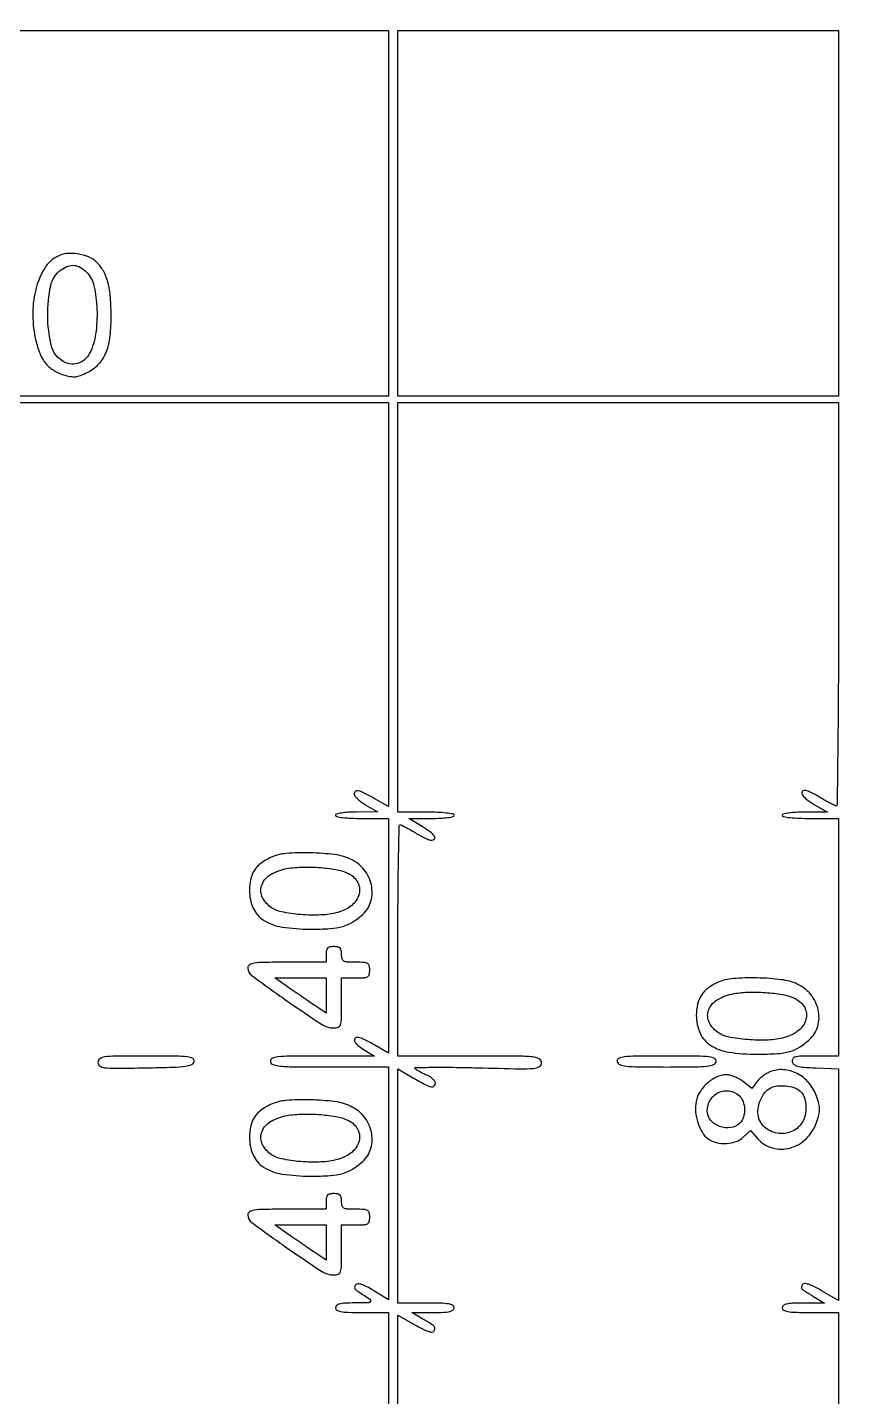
# Model space of a CAD drawing. Extents: x 0 to 836, y 5 to 589.
# Drawn here: x 402.48 to 424.52, y 393.23 to 430.28 of the extents above; entities that cross this region are included whole.
import ezdxf

# ---------------------------------------------------------------- set-up
doc = ezdxf.new("R2010")
doc.units = 0
doc.header["$MEASUREMENT"] = 0

msp = doc.modelspace()

# ---------------------------------------------------------------- linework, layer by layer
for points in [[(201.712326, 537.783562, -0.000001), (217.055896, 537.76491, -0.426088)], [(546.939, 229.3929, -0.000106), (546.943559, 250.949215, -0.000176), (546.957638, 269.095817, -0.000001), (546.976289, 285.583213, -0.415883)], [(836.0595, 588.6891), (420.497259, 588.710259, 0.000013), (261.145696, 588.714318, 0.000021), (126.989856, 588.708632), (4.934769, 588.698274, 0.19889), (4.878609, 588.675009, 0.198853), (4.855343, 588.618859), (4.83877, 516.273901, 0.000036), (4.826254, 436.744061, 0.000021), (4.8222, 342.282364), (4.8222, 95.946129), (4.469225, 95.920114, 0.031904), (4.160456, 95.877435, 0.315999), (4.075312, 95.787407, 0.415411), (4.137995, 95.703578, 0.035338), (4.43445, 95.6826), (4.8222, 95.6826), (4.8222, 50.2101), (4.8222, 4.7376), (420.462, 4.7376), (836.1018, 4.7376)], [(604.852986, 529.408162, -0.000002), (620.423836, 529.389509, -0.550615)], [(308.18842, 529.408162, -0.000002), (322.638019, 529.38951, -0.415836)], [(238.738155, 529.614638, -0.000002), (224.300981, 529.63329, -0.415836)], [(531.796111, 538.074638, -0.000002), (517.6951, 538.093291, -0.426056)], [(413.368417, 538.074638, -0.000002), (399.676779, 538.093291, -0.415815)], [(77.850638, 481.579418, -0.000002), (77.869294, 494.031443, -0.550517)], [(336.166934, 548.220763, -0.000002), (326.827688, 548.233536, -0.413812)], [(77.644162, 421.684687, -0.000002), (77.625507, 409.236574, -0.415775)], [(689.941022, 529.408162, -0.000003), (701.809045, 529.389505, -0.550493)], [(333.609652, 529.614638, -0.000003), (323.198363, 529.633296, -0.415688)], [(383.716206, 529.408162, -0.000003), (394.123716, 529.389504, -0.425916)], [(835.429914, 203.53197, -0.00002), (835.42504, 321.569549)], [(381.27946, 547.935135, -0.000004), (390.656104, 547.916048, -0.413615)], [(604.231838, 387.151416, -0.000003), (604.250494, 398.693431, -0.41574)], [(383.928812, 430.178081, -0.000006), (389.141921, 430.165143, -0.413483)], [(383.928036, 420.104962, -0.000013), (389.13238, 420.086286, -0.42538)], [(399.4812, 420.1236), (405.8685, 420.1236), (412.2558, 420.1236), (412.2558, 414.659667), (412.2558, 409.195734), (411.864444, 409.414467, 0.008995), (411.576443, 409.568701, 0.066808), (411.430232, 409.620464, 0.242611), (411.357656, 409.600442, 0.211424), (411.326028, 409.52745, 0.175744), (411.345467, 409.475137, 0.030637), (411.419562, 409.397949, 0.030019), (411.522057, 409.314289, 0.022931), (411.643278, 409.235095), (411.9597, 409.04849), (411.38865, 409.044745, 0.013372), (411.165961, 409.037327, 0.023366), (410.982449, 409.017659, 0.020491), (410.844475, 408.990484, 0.346819), (410.8176, 408.9564, 0.362465), (410.847074, 408.921084, 0.015687), (411.018525, 408.895438, 0.019442), (411.24746, 408.877492, 0.009838), (411.5367, 408.8718), (412.2558, 408.8718), (412.2558, 405.695734), (412.2558, 402.519668), (411.888817, 402.734734, 0.010753), (411.741098, 402.817088, 0.013531), (411.600755, 402.886624, 0.011674), (411.481254, 402.938508, 0.096868), (411.423517, 402.9498, 0.218616), (411.347331, 402.914817, 0.30655), (411.33901, 402.84276, 0.101596), (411.429432, 402.7315, 0.034596), (411.60015, 402.610473), (411.8751, 402.442832), (410.451847, 402.442516, 0.002109), (409.590794, 402.438692, 0.024345), (409.253449, 402.419328, 0.084438), (409.098845, 402.37579, 0.343063), (409.057697, 402.29415, 0.273043), (409.131692, 402.210998, 0.055507), (409.333069, 402.170258, 0.020847), (409.725278, 402.151802, 0.002049), (410.6713, 402.15063), (412.2558, 402.15516), (412.2558, 398.999124), (412.2558, 395.843089), (411.854192, 396.093056, 0.015207), (411.666226, 396.202264, 0.044291), (411.528501, 396.261696, 0.071963), (411.429819, 396.279163, 0.213905), (411.367742, 396.25365, 0.112662), (411.340748, 396.208104, 0.169717), (411.341918, 396.162405, 0.119778), (411.373832, 396.115781, 0.043552), (411.438278, 396.067288, -0.005817), (411.749676, 395.86784, -0.331812), (411.771697, 395.807278, -0.323375), (411.719879, 395.76762, -0.00566), (411.34635, 395.761491, 0.010086), (411.07807, 395.754713, 0.048769), (410.927323, 395.733025, 0.109555), (410.847085, 395.693411, 0.227288), (410.8176, 395.6319, 0.266366), (410.854079, 395.568283, 0.088943), (410.9586, 395.529882, 0.037256), (411.157614, 395.509875, 0.00643), (411.5367, 395.505), (412.2558, 395.505), (412.2558, 357.7311)], [(412.5096, 357.695009), (412.5096, 395.432818), (412.968377, 395.170332, 0.013632), (413.173415, 395.060328, 0.036849), (413.325993, 394.997343, 0.055394), (413.432738, 394.974909, 0.285851), (413.484448, 395.000552, 0.078544), (413.514055, 395.071207, 0.25054), (413.501766, 395.119148, 0.068732), (413.438062, 395.171902, 0.002883), (413.1864, 395.325722), (412.8903, 395.504368), (413.46135, 395.504684, 0.008923), (413.754715, 395.510082, 0.04577), (413.916022, 395.530797, 0.10575), (414.001284, 395.569891, 0.236826), (414.0324, 395.6319, 0.273642), (413.994525, 395.695923, 0.084509), (413.88435, 395.734125, 0.035355), (413.674586, 395.754, 0.005946), (413.271, 395.7588), (412.5096, 395.7588), (412.5096, 398.929105), (412.5096, 402.09941), (412.936323, 401.847805, 0.009261), (413.248454, 401.671473, 0.067668), (413.408803, 401.611011, 0.245826), (413.489124, 401.632089, 0.211069), (413.5248, 401.712836, 0.164333), (413.507181, 401.764997, 0.050795), (413.449713, 401.826313, 0.044639), (413.367015, 401.886238, 0.036302), (413.269185, 401.935352, -0.014819), (413.168372, 401.980655, -0.017981), (413.076854, 402.029227, -0.016759), (413.003588, 402.074896, -0.106981), (412.973389, 402.106244, -0.581394), (412.987337, 402.131795, -0.001716), (413.454373, 402.138537, -0.005979), (414.005026, 402.138011, -0.003457), (414.667204, 402.124881, 0.0013), (415.823652, 402.096959, 0.024882), (416.18377, 402.107122, 0.113486), (416.341792, 402.156693, 0.266241), (416.4012, 402.260352, 0.282491), (416.336111, 402.366364, 0.094364), (416.153741, 402.419073, 0.0221), (415.745209, 402.439105, 0.0012), (414.4554, 402.4422), (412.5096, 402.4422), (412.5096, 405.5724, -0.001899), (412.514159, 406.772494, -0.003172), (412.528238, 407.782328, -0.000406), (412.547085, 408.675593, -0.41999), (412.57305, 408.69996, -0.10382), (412.612788, 408.689877, -0.007062), (412.717267, 408.63687, -0.009869), (412.840655, 408.568921, -0.007234), (412.9749, 408.488893, 0.012708), (413.112215, 408.409059, 0.015414), (413.244959, 408.341565, 0.01405), (413.358939, 408.291827, 0.095102), (413.41905, 408.280033, 0.218217), (413.498701, 408.31614, 0.339983), (413.503012, 408.387844, 0.086405), (413.387754, 408.507239, 0.02268), (413.16525, 408.654705), (412.8057, 408.870199), (413.41905, 408.871, 0.012065), (413.661355, 408.877164, 0.0222), (413.857712, 408.895667, 0.01921), (414.004635, 408.921911, 0.352506), (414.0324, 408.9564, 0.365646), (414.002351, 408.991997, 0.014491), (413.8209, 409.0175, 0.018502), (413.578921, 409.035356, 0.009164), (413.271, 409.041), (412.5096, 409.041), (412.5096, 414.5823), (412.5096, 420.1236), (418.4739, 420.1236), (424.4382, 420.1236), (424.4382, 414.6669, -0.00109), (424.433641, 412.574556, -0.001818), (424.419562, 410.813233, -0.000133), (424.400802, 409.236195, -0.412653), (424.37475, 409.210633, -0.111035), (424.334991, 409.219859, -0.00754), (424.230533, 409.272165, -0.010506), (424.107146, 409.339625, -0.007675), (423.9729, 409.419493, 0.013093), (423.83507, 409.499485, 0.015532), (423.70077, 409.56747, 0.014424), (423.584947, 409.617631, 0.08935), (423.5217, 409.63056, 0.300243), (423.454599, 409.588495, 0.270054), (423.462895, 409.505844, 0.076762), (423.593846, 409.373682, 0.029789), (423.810277, 409.232742), (424.1421, 409.043783), (423.52875, 409.042392, 0.012089), (423.28664, 409.035988, 0.022171), (423.090235, 409.017281, 0.019132), (422.943146, 408.990888, 0.352327), (422.9154, 408.9564, 0.365646), (422.945449, 408.920803, 0.014491), (423.1269, 408.8953, 0.018502), (423.368879, 408.877444, 0.009164), (423.6768, 408.8718), (424.4382, 408.8718), (424.4382, 405.657), (424.4382, 402.4422), (423.797497, 402.4422, 0.005846), (423.428937, 402.43789, 0.0535), (423.270227, 402.417095, 0.180342), (423.201864, 402.370922, 0.204914), (423.185044, 402.29415, 0.176416), (423.230344, 402.218197, 0.105433), (423.325028, 402.169662, 0.047313), (423.498225, 402.140104, 0.008479), (423.825747, 402.121244), (424.4382, 402.096387), (424.4382, 398.963685), (424.4382, 395.830982), (423.979423, 396.093468, 0.013632), (423.774385, 396.203472, 0.036849), (423.621807, 396.266457, 0.055394), (423.515062, 396.288891, 0.285851), (423.463352, 396.263248, 0.078544), (423.433745, 396.192593, 0.25054), (423.446034, 396.144652, 0.068732), (423.509738, 396.091898, 0.002883), (423.7614, 395.938078), (424.0575, 395.759432), (423.48645, 395.759116, 0.008923), (423.193085, 395.753718, 0.04577), (423.031778, 395.733003, 0.10575), (422.946516, 395.693909, 0.236826), (422.9154, 395.6319, 0.273642), (422.953275, 395.567877, 0.084509), (423.06345, 395.529675, 0.035355), (423.273214, 395.5098, 0.005946), (423.6768, 395.505), (424.4382, 395.505), (424.4382, 357.7311)]]:
    msp.add_lwpolyline(points, format="xyb")
msp.add_lwpolyline([(399.4812, 430.191), (405.8685, 430.191), (412.2558, 430.191), (412.2558, 425.2419), (412.2558, 420.2928), (405.912995, 420.2928), (399.57019, 420.2928)])
msp.add_lwpolyline([(424.4382, 425.2419), (424.4382, 420.2928), (418.4739, 420.2928), (412.5096, 420.2928), (412.5096, 425.2419), (412.5096, 430.191), (418.4739, 430.191), (424.4382, 430.191)], close=True)
for points in [[(403.290739, 424.080731, 0.133039), (402.947729, 423.761062, 0.072917), (402.716871, 423.230639, 0.063285), (402.625076, 422.57225, 0.054258), (402.692388, 421.875299, 0.038109), (402.804629, 421.486249, 0.07364), (402.960766, 421.203184, 0.08606), (403.173315, 421.00596, 0.071427), (403.453675, 420.876121, 0.026842), (403.640401, 420.830935, 0.069755), (403.778297, 420.824799, 0.067582), (403.915101, 420.856798, 0.024029), (404.099454, 420.937535, 0.08301), (404.399312, 421.154549, 0.092798), (404.598609, 421.44989, 0.071312), (404.710571, 421.860549, 0.029806), (404.747458, 422.434392, 0.020525), (404.727803, 422.973443, 0.045555), (404.658911, 423.378327, 0.060037), (404.536012, 423.68646, 0.079457), (404.35156, 423.925094, 0.093169), (404.131439, 424.065685, 0.059297), (403.837142, 424.145277, 0.059632), (403.534733, 424.153308, 0.098591)], [(404.082933, 423.651158, -0.144075), (404.282734, 423.284745, -0.044146), (404.362037, 422.652623, -0.044375), (404.326911, 421.979324, -0.081718), (404.163195, 421.457276, -0.09631), (404.025249, 421.279164, -0.114296), (403.838136, 421.178837, -0.114637), (403.626414, 421.171151, -0.097318), (403.418681, 421.255574, -0.192896), (403.125969, 421.674696, -0.054774), (403.029695, 422.47924, -0.054766), (403.110526, 423.286759, -0.189883), (403.394912, 423.716606, -0.063398), (403.580619, 423.814325, -0.113636), (403.750619, 423.836803, -0.112269), (403.914741, 423.782698, -0.060914)], [(409.0833, 407.822547, 0.053672), (408.810815, 407.665471, 0.089458), (408.628464, 407.474453, 0.090403), (408.525522, 407.233281, 0.055837), (408.4911, 406.926, 0.10406), (408.591834, 406.447223, 0.148393), (408.872981, 406.119718, 0.105117), (409.372465, 405.93324, 0.03681), (410.1408, 405.876075, 0.014948), (410.680393, 405.891844, 0.05366), (411.019803, 405.948823, 0.072223), (411.284355, 406.066248, 0.044209), (411.556555, 406.273302, 0.140323), (411.778923, 406.63331, 0.124029), (411.791162, 407.075181, 0.116908), (411.589711, 407.49024, 0.115538), (411.222634, 407.772853, 0.076424), (410.797518, 407.892115, 0.024439), (410.140938, 407.939532, 0.024038), (409.487457, 407.923294, 0.085905)], [(411.175924, 407.379887, -0.152341), (411.424414, 407.136115, -0.193791), (411.459303, 406.819597, -0.158165), (411.258944, 406.518261, -0.101891), (410.881276, 406.327746, -0.056119), (410.433666, 406.259181, -0.030501), (409.87672, 406.270936, -0.02923), (409.35562, 406.344653, -0.110494), (409.056563, 406.477869, -0.135251), (408.828703, 406.769796, -0.203488), (408.831125, 407.088252, -0.162529), (409.075482, 407.360568, -0.086537), (409.5063, 407.515185, -0.038102), (409.930901, 407.555971, -0.025119), (410.421437, 407.54094, -0.02485), (410.87747, 407.481065, -0.073437)], [(410.5638, 405.1917), (410.5638, 404.9802), (409.5063, 404.9802, 0.003205), (408.879706, 404.976184, 0.032111), (408.618721, 404.956043, 0.102973), (408.494188, 404.911087, 0.260443), (408.4488, 404.829861, 0.239123), (408.556013, 404.618499, 0.005433), (409.503129, 403.940812, 0.007285), (410.445825, 403.301903, 0.146296), (410.774607, 403.2036, 0.092874), (410.897701, 403.226663, 0.227966), (410.959019, 403.292209, 0.071609), (410.982858, 403.439139, 0.004467), (410.9868, 403.8804), (410.9868, 404.5572), (411.3675, 404.5572, 0.012699), (411.594218, 404.562959, 0.114574), (411.68898, 404.5901, 0.210352), (411.734189, 404.649688, 0.058662), (411.7482, 404.7687, 0.058662), (411.734189, 404.887712, 0.210352), (411.68898, 404.9473, 0.114574), (411.594218, 404.974441, 0.012699), (411.3675, 404.9802, -0.012699), (411.140782, 404.985959, -0.114574), (411.04602, 405.0131, -0.210352), (411.000811, 405.072688, -0.058662), (410.9868, 405.1917, 0.045527), (410.977008, 405.299016, 0.152009), (410.9445, 405.3609, 0.152009), (410.882616, 405.393408, 0.045527), (410.7753, 405.4032, 0.045527), (410.667984, 405.393408, 0.152009), (410.6061, 405.3609, 0.152009), (410.573592, 405.299016, 0.045527)], [(410.5638, 404.08217), (410.5638, 403.60714), (410.367347, 403.735861, -0.00452), (410.260583, 403.807203, -0.001063), (410.083381, 403.928498, -0.001095), (409.880201, 404.068866, -0.001077), (409.676522, 404.210891), (409.18215, 404.5572), (409.872975, 404.5572), (410.5638, 404.5572)], [(421.1811, 404.438547, 0.053672), (420.908615, 404.281471, 0.089458), (420.726264, 404.090453, 0.090403), (420.623322, 403.849281, 0.055837), (420.5889, 403.542, 0.10406), (420.689634, 403.063223, 0.148393), (420.970781, 402.735718, 0.105117), (421.470265, 402.54924, 0.03681), (422.2386, 402.492075, 0.014948), (422.778193, 402.507844, 0.05366), (423.117603, 402.564823, 0.072223), (423.382155, 402.682248, 0.044209), (423.654355, 402.889302, 0.140323), (423.876723, 403.24931, 0.124029), (423.888962, 403.691181, 0.116908), (423.687511, 404.10624, 0.115538), (423.320434, 404.388853, 0.076424), (422.895318, 404.508115, 0.024439), (422.238738, 404.555532, 0.024038), (421.585257, 404.539294, 0.085905)], [(423.273724, 403.995887, -0.152341), (423.522214, 403.752115, -0.193791), (423.557103, 403.435597, -0.158165), (423.356744, 403.134261, -0.101891), (422.979076, 402.943746, -0.056119), (422.531466, 402.875181, -0.030501), (421.97452, 402.886936, -0.02923), (421.45342, 402.960653, -0.110494), (421.154363, 403.093869, -0.135251), (420.926503, 403.385796, -0.203488), (420.928925, 403.704252, -0.162529), (421.173282, 403.976568, -0.086537), (421.6041, 404.131185, -0.038102), (422.028701, 404.171971, -0.025119), (422.519237, 404.15694, -0.02485), (422.97527, 404.097065, -0.073437)], [(404.388, 402.270797, 0.24262), (404.4372, 402.175372, 0.126764), (404.565332, 402.126185, 0.031064), (404.851917, 402.1112, 0.002061), (405.677083, 402.122747, 0.002804), (406.428194, 402.140567, 0.025016), (406.757429, 402.166747, 0.065668), (406.927658, 402.212126, 0.252541), (406.994586, 402.29415, 0.330137), (406.955655, 402.375139, 0.092921), (406.813273, 402.41913, 0.026279), (406.499875, 402.438523, 0.002314), (405.705503, 402.4422, 0.002087), (404.867572, 402.438703, 0.030265), (404.571721, 402.418298, 0.119511), (404.438442, 402.367024, 0.246211)], [(418.447705, 402.29415, 0.254832), (418.514942, 402.212568, 0.068159), (418.683815, 402.170103, 0.024934), (419.013643, 402.150162, 0.002632), (419.7852, 402.1461, 0.002632), (420.556757, 402.150162, 0.024934), (420.886585, 402.170103, 0.068159), (421.055458, 402.212568, 0.254832), (421.122695, 402.29415, 0.335991), (421.082619, 402.37544, 0.088793), (420.934556, 402.419199, 0.02535), (420.610119, 402.438544, 0.002216), (419.7852, 402.4422, 0.002216), (418.960281, 402.438544, 0.02535), (418.635844, 402.419199, 0.088793), (418.487781, 402.37544, 0.335991)], [(422.577, 402.013289, 0.040601), (422.485962, 401.967259, 0.025244), (422.387117, 401.89967, 0.025261), (422.295741, 401.822588, 0.041172), (422.227589, 401.747534), (422.089678, 401.567969), (421.85663, 401.751285, 0.041994), (421.750107, 401.821468, 0.031509), (421.622744, 401.880751, 0.032216), (421.494853, 401.921469, 0.061032), (421.387682, 401.9346, 0.115061), (421.14048, 401.87695, 0.06786), (420.887923, 401.706478, 0.066547), (420.684917, 401.469648, 0.097887), (420.583396, 401.215914, 0.070335), (420.570778, 400.935733, 0.054064), (420.632726, 400.635467, 0.056256), (420.751977, 400.371183, 0.106277), (420.910298, 400.200562, 0.09583), (421.133862, 400.100742, 0.070962), (421.404183, 400.077117, 0.07178), (421.667063, 400.12981, 0.103631), (421.868826, 400.252865), (422.059857, 400.432329), (422.255111, 400.205333, 0.147366), (422.647831, 399.954826, 0.137488), (423.125335, 399.953911, 0.126484), (423.56365, 400.206611, 0.115756), (423.843391, 400.647208, 0.020624), (423.906749, 400.85649, 0.063266), (423.925383, 401.003165, 0.063773), (423.906681, 401.149199, 0.0212), (423.843391, 401.355886, 0.090468), (423.636712, 401.716875, 0.0982), (423.320882, 401.969463, 0.103829), (422.94775, 402.073497, 0.113473)], [(423.388349, 401.505252, -0.123536), (423.498604, 401.354746, -0.07207), (423.552636, 401.136346, -0.067321), (423.543981, 400.894691, -0.076904), (423.470455, 400.675569, -0.161215), (423.207429, 400.41854, -0.139327), (422.825898, 400.350171, -0.141499), (422.469748, 400.492706, -0.167303), (422.27266, 400.795212, -0.094967), (422.260397, 401.011868, -0.066413), (422.324739, 401.248528, -0.067639), (422.446753, 401.455271, -0.109922), (422.604172, 401.583508, -0.091528), (422.781835, 401.634997, -0.049791), (423.00979, 401.635005, -0.049978), (423.231217, 401.590272, -0.098697)], [(409.0833, 401.139147, 0.053672), (408.810815, 400.982071, 0.089458), (408.628464, 400.791053, 0.090403), (408.525522, 400.549881, 0.055837), (408.4911, 400.2426, 0.10406), (408.591834, 399.763823, 0.148393), (408.872981, 399.436318, 0.105117), (409.372465, 399.24984, 0.03681), (410.1408, 399.192675, 0.014948), (410.680393, 399.208444, 0.05366), (411.019803, 399.265423, 0.072223), (411.284355, 399.382848, 0.044209), (411.556555, 399.589902, 0.140323), (411.778923, 399.94991, 0.124029), (411.791162, 400.391781, 0.116908), (411.589711, 400.80684, 0.115538), (411.222634, 401.089453, 0.076424), (410.797518, 401.208715, 0.024439), (410.140938, 401.256132, 0.024038), (409.487457, 401.239894, 0.085905)], [(421.745489, 401.371588, -0.118575), (421.852943, 401.214247, -0.083649), (421.894864, 401.003365, -0.083894), (421.865352, 400.790991, -0.12056), (421.767257, 400.629343, -0.162803), (421.520776, 400.506417, -0.124244), (421.21908, 400.538935, -0.128391), (420.975981, 400.708832, -0.178211), (420.885, 400.955988, -0.135448), (420.966998, 401.253128, -0.146623), (421.188056, 401.455425, -0.151685), (421.477809, 401.49888, -0.146881)], [(411.175924, 400.696487, -0.152341), (411.424414, 400.452715, -0.193791), (411.459303, 400.136197, -0.158165), (411.258944, 399.834861, -0.101891), (410.881276, 399.644346, -0.056119), (410.433666, 399.575781, -0.030501), (409.87672, 399.587536, -0.02923), (409.35562, 399.661253, -0.110494), (409.056563, 399.794469, -0.135251), (408.828703, 400.086396, -0.203488), (408.831125, 400.404852, -0.162529), (409.075482, 400.677168, -0.086537), (409.5063, 400.831785, -0.038102), (409.930901, 400.872571, -0.025119), (410.421437, 400.85754, -0.02485), (410.87747, 400.797665, -0.073437)], [(410.5638, 398.5083), (410.5638, 398.2968), (409.5063, 398.2968, 0.003205), (408.879706, 398.292784, 0.032111), (408.618721, 398.272643, 0.102973), (408.494188, 398.227687, 0.260443), (408.4488, 398.146461, 0.239123), (408.556013, 397.935099, 0.005433), (409.503129, 397.257412, 0.007285), (410.445825, 396.618503, 0.146296), (410.774607, 396.5202, 0.092874), (410.897701, 396.543263, 0.227966), (410.959019, 396.608809, 0.071609), (410.982858, 396.755739, 0.004467), (410.9868, 397.197), (410.9868, 397.8738), (411.3675, 397.8738, 0.012699), (411.594218, 397.879559, 0.114574), (411.68898, 397.9067, 0.210352), (411.734189, 397.966288, 0.058662), (411.7482, 398.0853, 0.058662), (411.734189, 398.204312, 0.210352), (411.68898, 398.2639, 0.114574), (411.594218, 398.291041, 0.012699), (411.3675, 398.2968, -0.012699), (411.140782, 398.302559, -0.114574), (411.04602, 398.3297, -0.210352), (411.000811, 398.389288, -0.058662), (410.9868, 398.5083, 0.045527), (410.977008, 398.615616, 0.152009), (410.9445, 398.6775, 0.152009), (410.882616, 398.710008, 0.045527), (410.7753, 398.7198, 0.045527), (410.667984, 398.710008, 0.152009), (410.6061, 398.6775, 0.152009), (410.573592, 398.615616, 0.045527)], [(410.5638, 397.39877), (410.5638, 396.92374), (410.367347, 397.052461, -0.00452), (410.260583, 397.123803, -0.001063), (410.083381, 397.245098, -0.001095), (409.880201, 397.385466, -0.001077), (409.676522, 397.527491), (409.18215, 397.8738), (409.872975, 397.8738), (410.5638, 397.8738)]]:
    msp.add_lwpolyline(points, format="xyb", close=True)

doc.saveas('drawing.dxf')
